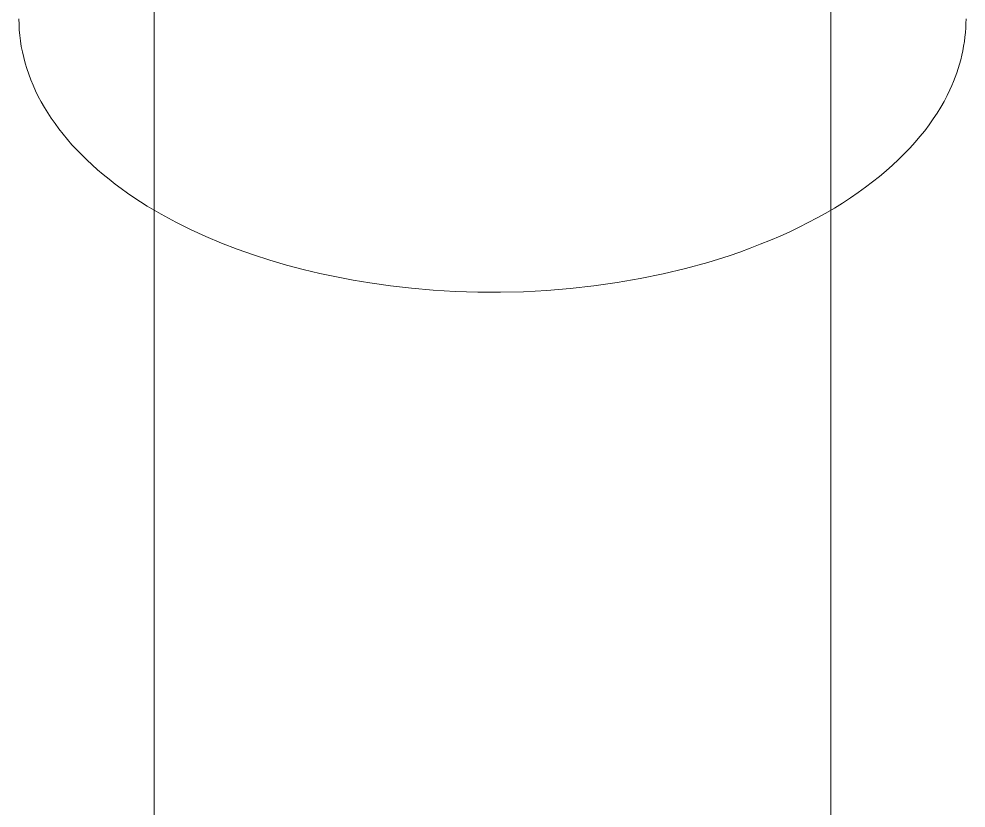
# Model space of a CAD drawing. Header units: millimetres. Extents: x -263 to 4879, y -277 to 2995.
# Drawn here: x 4061.55 to 4074.03, y 1893.67 to 1904.08 of the extents above; entities that cross this region are included whole.
import ezdxf

# ---------------------------------------------------------------- set-up
doc = ezdxf.new("R2010")
doc.units = ezdxf.units.MM
doc.layers.add('ZANO_R', color=7, linetype='Continuous', lineweight=0)

msp = doc.modelspace()

# ---------------------------------------------------------------- linework, layer by layer
at = {"layer": 'ZANO_R'}
for p, q in [((4063.33, 1822.507), (4063.33, 1909.875)), ((4072.25, 1909.87), (4072.25, 1822.507)), ((4061.546, 1904.078), (4061.547, 1904.007)), ((4074.032, 1904.019), (4074.034, 1904.078)), ((4061.547, 1904.007), (4061.55, 1903.934)), ((4061.55, 1903.934), (4061.557, 1903.862)), ((4074.025, 1903.899), (4074.03, 1903.959)), ((4074.03, 1903.959), (4074.032, 1904.019)), ((4061.557, 1903.862), (4061.566, 1903.789)), ((4074.011, 1903.779), (4074.019, 1903.839)), ((4074.019, 1903.839), (4074.025, 1903.899)), ((4061.566, 1903.789), (4061.577, 1903.716)), ((4061.577, 1903.716), (4061.591, 1903.643)), ((4073.991, 1903.659), (4074.002, 1903.719)), ((4074.002, 1903.719), (4074.011, 1903.779)), ((4061.591, 1903.643), (4061.608, 1903.57)), ((4061.608, 1903.57), (4061.627, 1903.496)), ((4073.964, 1903.541), (4073.978, 1903.6)), ((4073.978, 1903.6), (4073.991, 1903.659)), ((4061.627, 1903.496), (4061.65, 1903.423)), ((4073.931, 1903.425), (4073.948, 1903.483)), ((4073.948, 1903.483), (4073.964, 1903.541)), ((4061.65, 1903.423), (4061.675, 1903.349)), ((4061.675, 1903.349), (4061.702, 1903.276)), ((4073.869, 1903.255), (4073.891, 1903.311)), ((4073.891, 1903.311), (4073.912, 1903.368)), ((4073.912, 1903.368), (4073.931, 1903.425)), ((4061.702, 1903.276), (4061.732, 1903.203)), ((4061.732, 1903.203), (4061.766, 1903.13)), ((4073.821, 1903.145), (4073.846, 1903.2)), ((4073.846, 1903.2), (4073.869, 1903.255)), ((4061.766, 1903.13), (4061.801, 1903.057)), ((4061.801, 1903.057), (4061.84, 1902.985)), ((4073.743, 1902.991), (4073.783, 1903.068)), ((4073.783, 1903.068), (4073.821, 1903.145)), ((4061.84, 1902.985), (4061.881, 1902.912)), ((4073.699, 1902.914), (4073.743, 1902.991)), ((4061.881, 1902.912), (4061.925, 1902.841)), ((4061.925, 1902.841), (4061.972, 1902.769)), ((4073.6, 1902.759), (4073.651, 1902.836)), ((4073.651, 1902.836), (4073.699, 1902.914)), ((4061.972, 1902.769), (4062.021, 1902.698)), ((4062.021, 1902.698), (4062.073, 1902.628)), ((4073.488, 1902.604), (4073.546, 1902.682)), ((4073.546, 1902.682), (4073.6, 1902.759)), ((4062.073, 1902.628), (4062.128, 1902.558)), ((4062.128, 1902.558), (4062.185, 1902.489)), ((4073.426, 1902.527), (4073.488, 1902.604)), ((4062.185, 1902.489), (4062.245, 1902.42)), ((4073.292, 1902.374), (4073.361, 1902.451)), ((4073.361, 1902.451), (4073.426, 1902.527)), ((4062.245, 1902.42), (4062.308, 1902.352)), ((4062.308, 1902.352), (4062.373, 1902.285)), ((4073.219, 1902.299), (4073.292, 1902.374)), ((4062.373, 1902.285), (4062.44, 1902.219)), ((4062.44, 1902.219), (4062.51, 1902.154)), ((4073.064, 1902.149), (4073.143, 1902.223)), ((4073.143, 1902.223), (4073.219, 1902.299)), ((4062.51, 1902.154), (4062.582, 1902.089)), ((4062.582, 1902.089), (4062.657, 1902.026)), ((4072.893, 1902.001), (4072.98, 1902.075)), ((4072.98, 1902.075), (4073.064, 1902.149)), ((4062.657, 1902.026), (4062.734, 1901.963)), ((4062.734, 1901.963), (4062.813, 1901.901)), ((4072.802, 1901.929), (4072.893, 1902.001)), ((4062.813, 1901.901), (4062.894, 1901.841)), ((4062.894, 1901.841), (4062.977, 1901.782)), ((4072.611, 1901.788), (4072.708, 1901.858)), ((4072.708, 1901.858), (4072.802, 1901.929)), ((4062.977, 1901.782), (4063.062, 1901.723)), ((4063.062, 1901.723), (4063.149, 1901.666)), ((4072.405, 1901.65), (4072.509, 1901.718)), ((4072.509, 1901.718), (4072.611, 1901.788)), ((4063.149, 1901.666), (4063.238, 1901.61)), ((4063.238, 1901.61), (4063.329, 1901.556)), ((4072.185, 1901.518), (4072.297, 1901.584)), ((4072.297, 1901.584), (4072.405, 1901.65)), ((4063.329, 1901.556), (4063.422, 1901.502)), ((4063.422, 1901.502), (4063.516, 1901.45)), ((4063.516, 1901.45), (4063.612, 1901.399)), ((4071.953, 1901.392), (4072.071, 1901.454)), ((4072.071, 1901.454), (4072.185, 1901.518)), ((4063.612, 1901.399), (4063.807, 1901.302)), ((4071.709, 1901.272), (4071.833, 1901.331)), ((4071.833, 1901.331), (4071.953, 1901.392)), ((4063.807, 1901.302), (4064.009, 1901.21)), ((4064.009, 1901.21), (4064.215, 1901.123)), ((4071.453, 1901.159), (4071.583, 1901.215)), ((4071.583, 1901.215), (4071.709, 1901.272)), ((4064.215, 1901.123), (4064.424, 1901.042)), ((4071.187, 1901.054), (4071.321, 1901.106)), ((4071.321, 1901.106), (4071.453, 1901.159)), ((4064.424, 1901.042), (4064.638, 1900.966)), ((4064.638, 1900.966), (4064.854, 1900.897)), ((4070.771, 1900.911), (4070.912, 1900.956)), ((4070.912, 1900.956), (4071.05, 1901.004)), ((4071.05, 1901.004), (4071.187, 1901.054)), ((4064.854, 1900.897), (4065.072, 1900.833)), ((4065.072, 1900.833), (4065.291, 1900.775)), ((4070.336, 1900.787), (4070.628, 1900.867)), ((4070.628, 1900.867), (4070.771, 1900.911)), ((4065.291, 1900.775), (4065.512, 1900.722)), ((4065.512, 1900.722), (4065.733, 1900.675)), ((4069.737, 1900.653), (4070.039, 1900.716)), ((4070.039, 1900.716), (4070.336, 1900.787)), ((4065.733, 1900.675), (4065.953, 1900.633)), ((4065.953, 1900.633), (4066.173, 1900.596)), ((4066.173, 1900.596), (4066.444, 1900.558)), ((4066.444, 1900.558), (4066.722, 1900.527)), ((4069.124, 1900.557), (4069.432, 1900.6)), ((4069.432, 1900.6), (4069.737, 1900.653)), ((4066.722, 1900.527), (4067.007, 1900.502)), ((4067.007, 1900.502), (4067.298, 1900.485)), ((4067.298, 1900.485), (4067.594, 1900.475)), ((4067.594, 1900.475), (4067.895, 1900.474)), ((4067.895, 1900.474), (4068.2, 1900.481)), ((4068.2, 1900.481), (4068.507, 1900.497)), ((4068.507, 1900.497), (4068.815, 1900.522)), ((4068.815, 1900.522), (4069.124, 1900.557))]:
    msp.add_line(p, q, dxfattribs=at)

doc.saveas('drawing.dxf')
